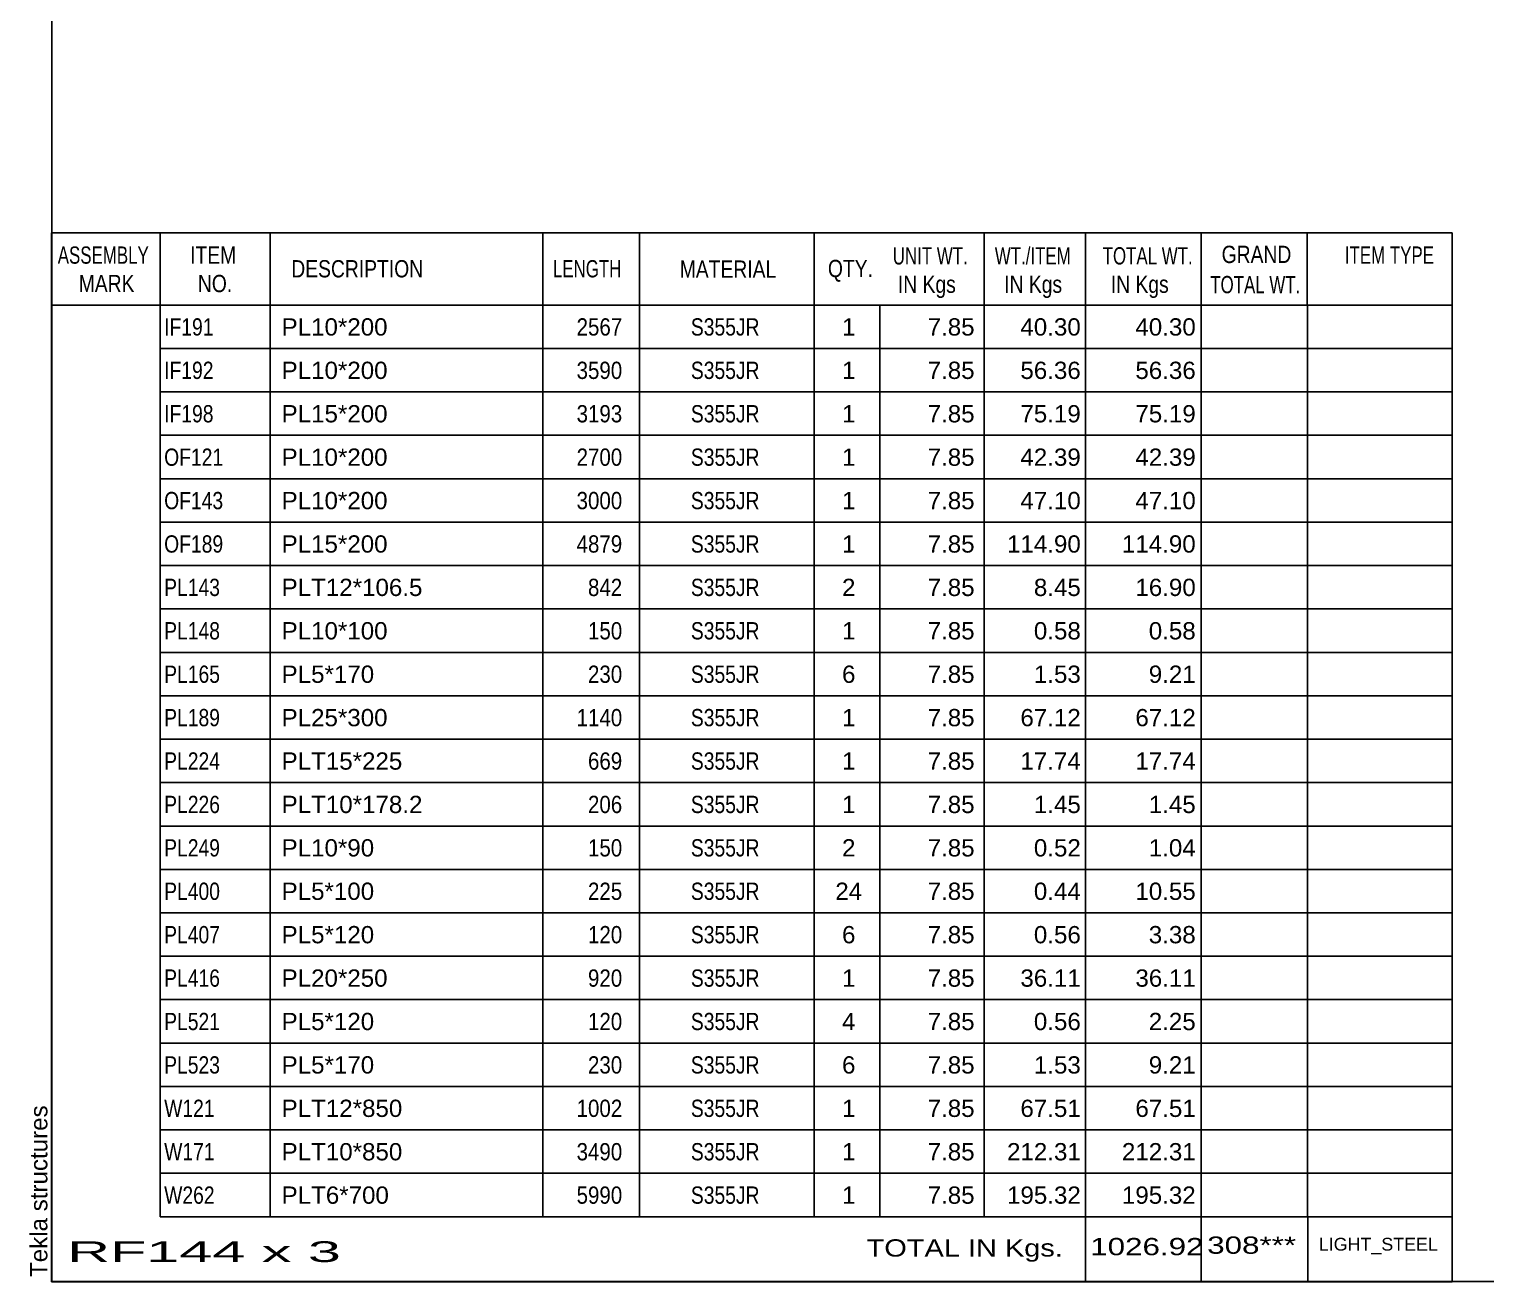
# Model space of a CAD drawing. Header units: millimetres. Extents: x -55 to 348, y -192 to 85.
# Drawn here: x -54.9 to 106.2, y -192 to -53.4 of the extents above; entities that cross this region are included whole.
import ezdxf

# ---------------------------------------------------------------- set-up
doc = ezdxf.new("R2010")
doc.units = ezdxf.units.MM
doc.styles.add('Arial', font='ARIAL.TTF', dxfattribs={"height": 0.2})

# ---------------------------------------------------------------- blocks, each defined once
blk = doc.blocks.new('Unknown-627304120-1201')
at = {"color": 5, "linetype": 'Continuous'}
for p, q in [((-52.4, 85.08), (-52.4, -191.92)), ((-52.4, -191.92), (347.6, -191.92))]:
    blk.add_line(p, q, dxfattribs=at)
at = {"color": 174, "linetype": 'Continuous', "style": 'Arial'}
blk.add_text('Tekla structures', height=1.9102, rotation=90, dxfattribs=at).set_placement((-52.9, -191.42))
blk = doc.blocks.new('CBS_BOM-627304120-7153')
at = {"color": 7, "linetype": 'Continuous'}
for p, q in [((-52.44, -83.95), (-52.44, -75.95)), ((-52.43, -75.96), (102.49, -75.96)), ((-40.44, -83.95), (-40.44, -75.95)), ((-28.25, -83.95), (-28.25, -75.95)), ((1.92, -83.95), (1.92, -75.95)), ((12.6, -83.95), (12.6, -75.95)), ((31.92, -83.95), (31.92, -75.95)), ((50.72, -83.95), (50.72, -75.95)), ((61.93, -83.95), (61.93, -75.95)), ((74.71, -83.95), (74.71, -75.95)), ((86.46, -83.95), (86.46, -75.95)), ((102.49, -75.96), (102.48, -83.95)), ((-52.44, -83.95), (102.49, -83.95)), ((-52.44, -88.75), (-52.44, -83.95)), ((-40.44, -88.75), (-40.44, -83.95)), ((-28.25, -88.75), (-28.25, -83.95)), ((1.92, -88.75), (1.92, -83.95)), ((12.6, -88.75), (12.6, -83.95)), ((31.92, -88.75), (31.92, -83.95)), ((39.18, -88.75), (39.18, -83.95)), ((50.72, -88.75), (50.72, -83.95)), ((61.93, -88.75), (61.93, -83.95)), ((74.71, -88.75), (74.71, -83.95)), ((86.48, -88.75), (86.48, -83.95)), ((102.49, -83.96), (102.49, -88.75)), ((-52.44, -93.55), (-52.44, -88.75)), ((-40.44, -88.75), (102.49, -88.75)), ((-40.44, -93.55), (-40.44, -88.75)), ((-28.25, -93.55), (-28.25, -88.75)), ((1.92, -93.55), (1.92, -88.75)), ((12.6, -93.55), (12.6, -88.75)), ((31.92, -93.55), (31.92, -88.75)), ((39.18, -93.55), (39.18, -88.75)), ((50.72, -93.55), (50.72, -88.75)), ((61.93, -93.55), (61.93, -88.75)), ((74.71, -93.55), (74.71, -88.75)), ((86.48, -93.55), (86.48, -88.75)), ((102.49, -88.76), (102.49, -93.55)), ((-52.44, -98.35), (-52.44, -93.55)), ((-40.44, -93.55), (102.49, -93.55)), ((-40.44, -98.35), (-40.44, -93.55)), ((-28.25, -98.35), (-28.25, -93.55)), ((1.92, -98.35), (1.92, -93.55)), ((12.6, -98.35), (12.6, -93.55)), ((31.92, -98.35), (31.92, -93.55)), ((39.18, -98.35), (39.18, -93.55)), ((50.72, -98.35), (50.72, -93.55)), ((61.93, -98.35), (61.93, -93.55)), ((74.71, -98.35), (74.71, -93.55)), ((86.48, -98.35), (86.48, -93.55)), ((102.49, -93.56), (102.49, -98.35)), ((-52.44, -103.15), (-52.44, -98.35)), ((-40.44, -98.35), (102.49, -98.35)), ((-40.44, -103.15), (-40.44, -98.35)), ((-28.25, -103.15), (-28.25, -98.35)), ((1.92, -103.15), (1.92, -98.35)), ((12.6, -103.15), (12.6, -98.35)), ((31.92, -103.15), (31.92, -98.35)), ((39.18, -103.15), (39.18, -98.35)), ((50.72, -103.15), (50.72, -98.35)), ((61.93, -103.15), (61.93, -98.35)), ((74.71, -103.15), (74.71, -98.35)), ((86.48, -103.15), (86.48, -98.35)), ((102.49, -98.36), (102.49, -103.15)), ((-52.44, -107.95), (-52.44, -103.15)), ((-40.44, -103.15), (102.49, -103.15)), ((-40.44, -107.95), (-40.44, -103.15)), ((-28.25, -107.95), (-28.25, -103.15)), ((1.92, -107.95), (1.92, -103.15)), ((12.6, -107.95), (12.6, -103.15)), ((31.92, -107.95), (31.92, -103.15)), ((39.18, -107.95), (39.18, -103.15)), ((50.72, -107.95), (50.72, -103.15)), ((61.93, -107.95), (61.93, -103.15)), ((74.71, -107.95), (74.71, -103.15)), ((86.48, -107.95), (86.48, -103.15)), ((102.49, -103.16), (102.49, -107.95)), ((-52.44, -112.75), (-52.44, -107.95)), ((-40.44, -107.95), (102.49, -107.95)), ((-40.44, -112.75), (-40.44, -107.95)), ((-28.25, -112.75), (-28.25, -107.95)), ((1.92, -112.75), (1.92, -107.95)), ((12.6, -112.75), (12.6, -107.95)), ((31.92, -112.75), (31.92, -107.95)), ((39.18, -112.75), (39.18, -107.95)), ((50.72, -112.75), (50.72, -107.95)), ((61.93, -112.75), (61.93, -107.95)), ((74.71, -112.75), (74.71, -107.95)), ((86.48, -112.75), (86.48, -107.95)), ((102.49, -107.96), (102.49, -112.75)), ((-52.44, -117.55), (-52.44, -112.75)), ((-40.44, -112.75), (102.49, -112.75)), ((-40.44, -117.55), (-40.44, -112.75)), ((-28.25, -117.55), (-28.25, -112.75)), ((1.92, -117.55), (1.92, -112.75)), ((12.6, -117.55), (12.6, -112.75)), ((31.92, -117.55), (31.92, -112.75)), ((39.18, -117.55), (39.18, -112.75)), ((50.72, -117.55), (50.72, -112.75)), ((61.93, -117.55), (61.93, -112.75)), ((74.71, -117.55), (74.71, -112.75)), ((86.48, -117.55), (86.48, -112.75)), ((102.49, -112.76), (102.49, -117.55)), ((-52.44, -122.35), (-52.44, -117.55)), ((-40.44, -117.55), (102.49, -117.55)), ((-40.44, -122.35), (-40.44, -117.55)), ((-28.25, -122.35), (-28.25, -117.55)), ((1.92, -122.35), (1.92, -117.55)), ((12.6, -122.35), (12.6, -117.55)), ((31.92, -122.35), (31.92, -117.55)), ((39.18, -122.35), (39.18, -117.55)), ((50.72, -122.35), (50.72, -117.55)), ((61.93, -122.35), (61.93, -117.55)), ((74.71, -122.35), (74.71, -117.55)), ((86.48, -122.35), (86.48, -117.55)), ((102.49, -117.56), (102.49, -122.35)), ((-52.44, -127.15), (-52.44, -122.35)), ((-40.44, -122.35), (102.49, -122.35)), ((-40.44, -127.15), (-40.44, -122.35)), ((-28.25, -127.15), (-28.25, -122.35)), ((1.92, -127.15), (1.92, -122.35)), ((12.6, -127.15), (12.6, -122.35)), ((31.92, -127.15), (31.92, -122.35)), ((39.18, -127.15), (39.18, -122.35)), ((50.72, -127.15), (50.72, -122.35)), ((61.93, -127.15), (61.93, -122.35)), ((74.71, -127.15), (74.71, -122.35)), ((86.48, -127.15), (86.48, -122.35)), ((102.49, -122.36), (102.49, -127.15)), ((-52.44, -131.95), (-52.44, -127.15)), ((-40.44, -127.15), (102.49, -127.15)), ((-40.44, -131.95), (-40.44, -127.15)), ((-28.25, -131.95), (-28.25, -127.15)), ((1.92, -131.95), (1.92, -127.15)), ((12.6, -131.95), (12.6, -127.15)), ((31.92, -131.95), (31.92, -127.15)), ((39.18, -131.95), (39.18, -127.15)), ((50.72, -131.95), (50.72, -127.15)), ((61.93, -131.95), (61.93, -127.15)), ((74.71, -131.95), (74.71, -127.15)), ((86.48, -131.95), (86.48, -127.15)), ((102.49, -127.16), (102.49, -131.95)), ((-52.44, -136.75), (-52.44, -131.95)), ((-40.44, -131.95), (102.49, -131.95)), ((-40.44, -136.75), (-40.44, -131.95)), ((-28.25, -136.75), (-28.25, -131.95)), ((1.92, -136.75), (1.92, -131.95)), ((12.6, -136.75), (12.6, -131.95)), ((31.92, -136.75), (31.92, -131.95)), ((39.18, -136.75), (39.18, -131.95)), ((50.72, -136.75), (50.72, -131.95)), ((61.93, -136.75), (61.93, -131.95)), ((74.71, -136.75), (74.71, -131.95)), ((86.48, -136.75), (86.48, -131.95)), ((102.49, -131.96), (102.49, -136.75)), ((-52.44, -141.55), (-52.44, -136.75)), ((-40.44, -136.75), (102.49, -136.75)), ((-40.44, -141.55), (-40.44, -136.75)), ((-28.25, -141.55), (-28.25, -136.75)), ((1.92, -141.55), (1.92, -136.75)), ((12.6, -141.55), (12.6, -136.75)), ((31.92, -141.55), (31.92, -136.75)), ((39.18, -141.55), (39.18, -136.75)), ((50.72, -141.55), (50.72, -136.75)), ((61.93, -141.55), (61.93, -136.75)), ((74.71, -141.55), (74.71, -136.75)), ((86.48, -141.55), (86.48, -136.75)), ((102.49, -136.76), (102.49, -141.55)), ((-52.44, -146.35), (-52.44, -141.55)), ((-40.44, -141.55), (102.49, -141.55)), ((-40.44, -146.35), (-40.44, -141.55)), ((-28.25, -146.35), (-28.25, -141.55)), ((1.92, -146.35), (1.92, -141.55)), ((12.6, -146.35), (12.6, -141.55)), ((31.92, -146.35), (31.92, -141.55)), ((39.18, -146.35), (39.18, -141.55)), ((50.72, -146.35), (50.72, -141.55)), ((61.93, -146.35), (61.93, -141.55)), ((74.71, -146.35), (74.71, -141.55)), ((86.48, -146.35), (86.48, -141.55)), ((102.49, -141.56), (102.49, -146.35)), ((-52.44, -151.15), (-52.44, -146.35)), ((-40.44, -146.35), (102.49, -146.35)), ((-40.44, -151.15), (-40.44, -146.35)), ((-28.25, -151.15), (-28.25, -146.35)), ((1.92, -151.15), (1.92, -146.35)), ((12.6, -151.15), (12.6, -146.35)), ((31.92, -151.15), (31.92, -146.35)), ((39.18, -151.15), (39.18, -146.35)), ((50.72, -151.15), (50.72, -146.35)), ((61.93, -151.15), (61.93, -146.35)), ((74.71, -151.15), (74.71, -146.35)), ((86.48, -151.15), (86.48, -146.35)), ((102.49, -146.36), (102.49, -151.15)), ((-52.44, -155.95), (-52.44, -151.15)), ((-40.44, -151.15), (102.49, -151.15)), ((-40.44, -155.95), (-40.44, -151.15)), ((-28.25, -155.95), (-28.25, -151.15)), ((1.92, -155.95), (1.92, -151.15)), ((12.6, -155.95), (12.6, -151.15)), ((31.92, -155.95), (31.92, -151.15)), ((39.18, -155.95), (39.18, -151.15)), ((50.72, -155.95), (50.72, -151.15)), ((61.93, -155.95), (61.93, -151.15)), ((74.71, -155.95), (74.71, -151.15)), ((86.48, -155.95), (86.48, -151.15)), ((102.49, -151.16), (102.49, -155.95)), ((-52.44, -160.75), (-52.44, -155.95)), ((-40.44, -155.95), (102.49, -155.95)), ((-40.44, -160.75), (-40.44, -155.95)), ((-28.25, -160.75), (-28.25, -155.95)), ((1.92, -160.75), (1.92, -155.95)), ((12.6, -160.75), (12.6, -155.95)), ((31.92, -160.75), (31.92, -155.95)), ((39.18, -160.75), (39.18, -155.95)), ((50.72, -160.75), (50.72, -155.95)), ((61.93, -160.75), (61.93, -155.95)), ((74.71, -160.75), (74.71, -155.95)), ((86.48, -160.75), (86.48, -155.95)), ((102.49, -155.96), (102.49, -160.75)), ((-52.44, -165.55), (-52.44, -160.75)), ((-40.44, -160.75), (102.49, -160.75)), ((-40.44, -165.55), (-40.44, -160.75)), ((-28.25, -165.55), (-28.25, -160.75)), ((1.92, -165.55), (1.92, -160.75)), ((12.6, -165.55), (12.6, -160.75)), ((31.92, -165.55), (31.92, -160.75)), ((39.18, -165.55), (39.18, -160.75)), ((50.72, -165.55), (50.72, -160.75)), ((61.93, -165.55), (61.93, -160.75)), ((74.71, -165.55), (74.71, -160.75)), ((86.48, -165.55), (86.48, -160.75)), ((102.49, -160.76), (102.49, -165.55)), ((-52.44, -170.35), (-52.44, -165.55)), ((-40.44, -165.55), (102.49, -165.55)), ((-40.44, -170.35), (-40.44, -165.55)), ((-28.25, -170.35), (-28.25, -165.55)), ((1.92, -170.35), (1.92, -165.55)), ((12.6, -170.35), (12.6, -165.55)), ((31.92, -170.35), (31.92, -165.55)), ((39.18, -170.35), (39.18, -165.55)), ((50.72, -170.35), (50.72, -165.55)), ((61.93, -170.35), (61.93, -165.55)), ((74.71, -170.35), (74.71, -165.55)), ((86.48, -170.35), (86.48, -165.55)), ((102.49, -165.56), (102.49, -170.35)), ((-52.44, -175.15), (-52.44, -170.35)), ((-40.44, -170.35), (102.49, -170.35)), ((-40.44, -175.15), (-40.44, -170.35)), ((-28.25, -175.15), (-28.25, -170.35)), ((1.92, -175.15), (1.92, -170.35)), ((12.6, -175.15), (12.6, -170.35)), ((31.92, -175.15), (31.92, -170.35)), ((39.18, -175.15), (39.18, -170.35)), ((50.72, -175.15), (50.72, -170.35)), ((61.93, -175.15), (61.93, -170.35)), ((74.71, -175.15), (74.71, -170.35)), ((86.48, -175.15), (86.48, -170.35)), ((102.49, -170.36), (102.49, -175.15)), ((-52.44, -179.95), (-52.44, -175.15)), ((-40.44, -175.15), (102.49, -175.15)), ((-40.44, -179.95), (-40.44, -175.15)), ((-28.25, -179.95), (-28.25, -175.15)), ((1.92, -179.95), (1.92, -175.15)), ((12.6, -179.95), (12.6, -175.15)), ((31.92, -179.95), (31.92, -175.15)), ((39.18, -179.95), (39.18, -175.15)), ((50.72, -179.95), (50.72, -175.15)), ((61.93, -179.95), (61.93, -175.15)), ((74.71, -179.95), (74.71, -175.15)), ((86.48, -179.95), (86.48, -175.15)), ((102.49, -175.16), (102.49, -179.95)), ((-52.44, -184.75), (-52.44, -179.95)), ((-40.44, -179.95), (102.49, -179.95)), ((-40.44, -184.75), (-40.44, -179.95)), ((-28.25, -184.75), (-28.25, -179.95)), ((1.92, -184.75), (1.92, -179.95)), ((12.6, -184.75), (12.6, -179.95)), ((31.92, -184.75), (31.92, -179.95)), ((39.18, -184.75), (39.18, -179.95)), ((50.72, -184.75), (50.72, -179.95)), ((61.93, -184.75), (61.93, -179.95)), ((74.71, -184.75), (74.71, -179.95)), ((86.48, -184.75), (86.48, -179.95)), ((102.49, -179.96), (102.49, -184.75)), ((-52.44, -191.95), (-52.44, -184.77)), ((-40.44, -184.75), (102.49, -184.75)), ((61.93, -191.95), (61.93, -184.77)), ((74.71, -191.95), (74.71, -184.77)), ((86.52, -191.95), (86.52, -184.77)), ((102.49, -184.76), (102.49, -191.95)), ((-52.44, -191.95), (102.49, -191.95))]:
    blk.add_line(p, q, dxfattribs=at)
at = {"color": 3, "linetype": 'Continuous', "style": 'Arial'}
for s, height, width, p in [('ASSEMBLY', 1.91, 0.7, (-51.75, -79.38)), ('ITEM', 1.91, 0.8, (-37.11, -79.38)), ('DESCRIPTION', 1.9102, 0.8, (-25.92, -80.89)), ('LENGTH', 1.91, 0.7, (3.02, -80.89)), ('QTY.', 1.91, 0.8, (33.44, -80.86)), ('UNIT WT.', 1.91, 0.7, (40.61, -79.46)), ('WT./ITEM', 1.91, 0.7, (51.9, -79.46)), ('TOTAL WT.', 1.91, 0.7, (63.83, -79.46)), ('GRAND', 1.91, 0.8, (76.99, -79.3)), ('ITEM TYPE', 1.91, 0.7, (90.62, -79.38)), ('MATERIAL', 1.91, 0.8, (17.05, -80.93)), ('MARK', 1.91, 0.8, (-49.43, -82.52)), ('NO.', 1.91, 0.8, (-36.25, -82.52)), ('IN Kgs', 1.91, 0.8, (41.18, -82.6)), ('IN Kgs', 1.91, 0.8, (52.94, -82.6)), ('IN Kgs', 1.91, 0.8, (64.73, -82.6)), ('TOTAL WT.', 1.91, 0.7, (75.73, -82.64))]:
    blk.add_text(s, height=height, dxfattribs=dict(at, width=width)).set_placement(p)
at = {"color": 7, "linetype": 'Continuous', "style": 'Arial'}
for s, width, p in [('IF191', 0.8, (-39.98, -87.32)), ('2567', 0.85, (5.64, -87.32)), ('S355JR', 0.8, (18.28, -87.32)), ('IF192', 0.8, (-39.98, -92.12)), ('3590', 0.85, (5.64, -92.12)), ('S355JR', 0.8, (18.28, -92.12)), ('IF198', 0.8, (-39.98, -96.92)), ('3193', 0.85, (5.64, -96.92)), ('S355JR', 0.8, (18.28, -96.92)), ('OF121', 0.8, (-39.98, -101.72)), ('2700', 0.85, (5.64, -101.72)), ('S355JR', 0.8, (18.28, -101.72)), ('OF143', 0.8, (-39.98, -106.52)), ('3000', 0.85, (5.64, -106.52)), ('S355JR', 0.8, (18.28, -106.52)), ('OF189', 0.8, (-39.98, -111.32)), ('4879', 0.85, (5.64, -111.32)), ('S355JR', 0.8, (18.28, -111.32)), ('PL143', 0.8, (-39.98, -116.12)), ('842', 0.85, (6.9, -116.12)), ('S355JR', 0.8, (18.28, -116.12)), ('PL148', 0.8, (-39.98, -120.92)), ('150', 0.85, (6.9, -120.92)), ('S355JR', 0.8, (18.28, -120.92)), ('PL165', 0.8, (-39.98, -125.72)), ('230', 0.85, (6.9, -125.72)), ('S355JR', 0.8, (18.28, -125.72)), ('PL189', 0.8, (-39.98, -130.52)), ('1140', 0.85, (5.64, -130.52)), ('S355JR', 0.8, (18.28, -130.52)), ('PL224', 0.8, (-39.98, -135.32)), ('669', 0.85, (6.9, -135.32)), ('S355JR', 0.8, (18.28, -135.32)), ('PL226', 0.8, (-39.98, -140.12)), ('206', 0.85, (6.9, -140.12)), ('S355JR', 0.8, (18.28, -140.12)), ('PL249', 0.8, (-39.98, -144.92)), ('150', 0.85, (6.9, -144.92)), ('S355JR', 0.8, (18.28, -144.92)), ('PL400', 0.8, (-39.98, -149.72)), ('225', 0.85, (6.9, -149.72)), ('S355JR', 0.8, (18.28, -149.72)), ('PL407', 0.8, (-39.98, -154.52)), ('120', 0.85, (6.9, -154.52)), ('S355JR', 0.8, (18.28, -154.52)), ('PL416', 0.8, (-39.98, -159.32)), ('920', 0.85, (6.9, -159.32)), ('S355JR', 0.8, (18.28, -159.32)), ('PL521', 0.8, (-39.98, -164.12)), ('120', 0.85, (6.9, -164.12)), ('S355JR', 0.8, (18.28, -164.12)), ('PL523', 0.8, (-39.98, -168.92)), ('230', 0.85, (6.9, -168.92)), ('S355JR', 0.8, (18.28, -168.92)), ('W121', 0.8, (-39.98, -173.72)), ('1002', 0.85, (5.64, -173.72)), ('S355JR', 0.8, (18.28, -173.72)), ('W171', 0.8, (-39.98, -178.52)), ('3490', 0.85, (5.64, -178.52)), ('S355JR', 0.8, (18.28, -178.52)), ('W262', 0.8, (-39.98, -183.32)), ('5990', 0.85, (5.64, -183.32)), ('S355JR', 0.8, (18.28, -183.32))]:
    blk.add_text(s, height=1.91, dxfattribs=dict(at, width=width)).set_placement(p)
for s, height, p in [('PL10*200', 1.91, (-26.99, -87.32)), ('7.85', 1.91, (44.47, -87.32)), ('40.30', 1.91, (54.73, -87.32)), ('40.30', 1.91, (67.45, -87.32)), ('1', 1.91, (35, -87.32)), ('PL10*200', 1.91, (-26.99, -92.12)), ('1', 1.91, (35, -92.12)), ('7.85', 1.91, (44.47, -92.12)), ('56.36', 1.91, (54.73, -92.12)), ('56.36', 1.91, (67.45, -92.12)), ('PL15*200', 1.91, (-26.99, -96.92)), ('1', 1.91, (35, -96.92)), ('7.85', 1.91, (44.47, -96.92)), ('75.19', 1.91, (54.73, -96.92)), ('75.19', 1.91, (67.45, -96.92)), ('PL10*200', 1.91, (-26.99, -101.72)), ('1', 1.91, (35, -101.72)), ('7.85', 1.91, (44.47, -101.72)), ('42.39', 1.91, (54.73, -101.72)), ('42.39', 1.91, (67.45, -101.72)), ('PL10*200', 1.91, (-26.99, -106.52)), ('1', 1.91, (35, -106.52)), ('7.85', 1.91, (44.47, -106.52)), ('47.10', 1.91, (54.73, -106.52)), ('47.10', 1.91, (67.45, -106.52)), ('PL15*200', 1.91, (-26.99, -111.32)), ('1', 1.91, (35, -111.32)), ('7.85', 1.91, (44.47, -111.32)), ('114.90', 1.91, (53.25, -111.32)), ('114.90', 1.91, (65.96, -111.32)), ('PLT12*106.5', 1.9102, (-26.99, -116.12)), ('2', 1.91, (35, -116.12)), ('7.85', 1.91, (44.47, -116.12)), ('8.45', 1.91, (56.22, -116.12)), ('16.90', 1.91, (67.45, -116.12)), ('PL10*100', 1.91, (-26.99, -120.92)), ('1', 1.91, (35, -120.92)), ('7.85', 1.91, (44.47, -120.92)), ('0.58', 1.91, (56.22, -120.92)), ('0.58', 1.91, (68.93, -120.92)), ('PL5*170', 1.91, (-26.99, -125.72)), ('6', 1.91, (35, -125.72)), ('7.85', 1.91, (44.47, -125.72)), ('1.53', 1.91, (56.22, -125.72)), ('9.21', 1.91, (68.93, -125.72)), ('PL25*300', 1.91, (-26.99, -130.52)), ('1', 1.91, (35, -130.52)), ('7.85', 1.91, (44.47, -130.52)), ('67.12', 1.91, (54.73, -130.52)), ('67.12', 1.91, (67.45, -130.52)), ('PLT15*225', 1.91, (-26.99, -135.32)), ('1', 1.91, (35, -135.32)), ('7.85', 1.91, (44.47, -135.32)), ('17.74', 1.91, (54.73, -135.32)), ('17.74', 1.91, (67.45, -135.32)), ('PLT10*178.2', 1.9102, (-26.99, -140.12)), ('1', 1.91, (35, -140.12)), ('7.85', 1.91, (44.47, -140.12)), ('1.45', 1.91, (56.22, -140.12)), ('1.45', 1.91, (68.93, -140.12)), ('PL10*90', 1.91, (-26.99, -144.92)), ('2', 1.91, (35, -144.92)), ('7.85', 1.91, (44.47, -144.92)), ('0.52', 1.91, (56.22, -144.92)), ('1.04', 1.91, (68.93, -144.92)), ('PL5*100', 1.91, (-26.99, -149.72)), ('24', 1.91, (34.26, -149.72)), ('7.85', 1.91, (44.47, -149.72)), ('0.44', 1.91, (56.22, -149.72)), ('10.55', 1.91, (67.45, -149.72)), ('PL5*120', 1.91, (-26.99, -154.52)), ('6', 1.91, (35, -154.52)), ('7.85', 1.91, (44.47, -154.52)), ('0.56', 1.91, (56.22, -154.52)), ('3.38', 1.91, (68.93, -154.52)), ('PL20*250', 1.91, (-26.99, -159.32)), ('1', 1.91, (35, -159.32)), ('7.85', 1.91, (44.47, -159.32)), ('36.11', 1.91, (54.73, -159.32)), ('36.11', 1.91, (67.45, -159.32)), ('PL5*120', 1.91, (-26.99, -164.12)), ('4', 1.91, (35, -164.12)), ('7.85', 1.91, (44.47, -164.12)), ('0.56', 1.91, (56.22, -164.12)), ('2.25', 1.91, (68.93, -164.12)), ('PL5*170', 1.91, (-26.99, -168.92)), ('6', 1.91, (35, -168.92)), ('7.85', 1.91, (44.47, -168.92)), ('1.53', 1.91, (56.22, -168.92)), ('9.21', 1.91, (68.93, -168.92)), ('PLT12*850', 1.91, (-26.99, -173.72)), ('1', 1.91, (35, -173.72)), ('7.85', 1.91, (44.47, -173.72)), ('67.51', 1.91, (54.73, -173.72)), ('67.51', 1.91, (67.45, -173.72)), ('PLT10*850', 1.91, (-26.99, -178.52)), ('1', 1.91, (35, -178.52)), ('7.85', 1.91, (44.47, -178.52)), ('212.31', 1.91, (53.25, -178.52)), ('212.31', 1.91, (65.96, -178.52)), ('PLT6*700', 1.91, (-26.99, -183.32)), ('1', 1.91, (35, -183.32)), ('7.85', 1.91, (44.47, -183.32)), ('195.32', 1.91, (53.25, -183.32)), ('195.32', 1.91, (65.96, -183.32))]:
    blk.add_text(s, height=height, dxfattribs=at).set_placement(p)
at = {"color": 6, "linetype": 'Continuous', "style": 'Arial'}
for s, height, width, p in [('308***', 1.91, 1.3, (75.39, -188.85)), ('RF144 x 3', 2.292, 2.05, (-50.71, -189.76)), ('TOTAL IN Kgs.', 1.9102, 1.2, (37.72, -189.16)), ('1026.92', 1.91, 1.3, (62.45, -189.01))]:
    blk.add_text(s, height=height, dxfattribs=dict(at, width=width)).set_placement(p)
blk.add_text('LIGHT_STEEL', height=1.4135, dxfattribs=at).set_placement((87.74, -188.5))

msp = doc.modelspace()

# ---------------------------------------------------------------- block references
for name in ['Unknown-627304120-1201', 'CBS_BOM-627304120-7153']:
    msp.add_blockref(name, (0, 0))

doc.saveas('drawing.dxf')
